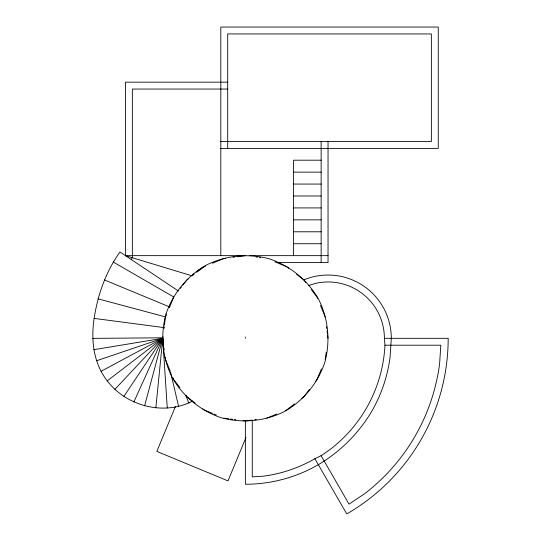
<?xml version="1.0" encoding="UTF-8"?>
<svg xmlns="http://www.w3.org/2000/svg" width="541" height="541" viewBox="0 0 541 541"><rect width="100%" height="100%" fill="white"/><g stroke="black" fill="none" stroke-linecap="round" stroke-linejoin="round"><path stroke-width="0.81" d="M192.576 401.111C164.092 415.921 126.438 406.298 107.26 380.857C93.41 363.268 90.841 339.937 94.134 318.406C97.745 294.737 105.935 271.514 119.987 251.984L178.368 290.997M155.855 407.86L162.922 336.671M164.004 328.441L164.221 326.798M164.437 325.148L165.519 316.918L166.472 314.619M325.215 359.711L326.196 352.306M144.616 405.818L162.706 338.314L93.755 349.696M169.333 307.721L173.776 296.982L113.265 262.047M175.44 406.474L156.829 451.41L228.011 480.895L245.966 437.547M321.408 368.915L316.958 379.647L315.444 381.621M133.864 401.97L162.706 338.314L96.528 360.779M131.192 259.477L132.356 257.739L132.356 89.049L227.7 89.049M123.882 396.425L162.706 338.314L163.044 339.782M180.383 288.38L181.384 287.068M182.872 285.127L186.915 279.859L188.234 278.852M309.378 389.527L303.826 396.769L301.844 398.284M114.935 389.324L162.706 338.314L163.68 345.719M192.839 275.315L194.158 274.307M196.755 272.312L204.038 266.727L205.56 266.091M107.26 380.857L162.706 338.314L167.277 408.049M294.602 403.843L286.703 409.902L285.168 410.538M101.072 371.261L162.706 338.314M243.01 420.668L245.371 420.979L252.262 420.073L252.262 476.892L263.514 476.154A139.03 139.03 0 0 0 314.882 458.721L321.685 455.366L330.172 449.402A139.761 139.761 0 0 0 384.955 345.205L384.394 338.314A56.359 56.359 0 0 0 315.241 283.43L308.275 285.668M212.417 263.251L223.974 258.47L225.617 258.253M266.767 418.166L276.735 414.034M233.029 257.273L234.672 257.056M237.141 256.732L245.371 255.65L125.465 255.65L125.465 82.158L227.7 82.158M254.676 419.755L256.285 419.546M92.822 338.368L162.773 337.8M220.809 141.539L431.366 141.539L431.366 33.941L227.7 33.941L227.7 148.43M220.809 148.43L438.257 148.43L438.257 27.05L220.809 27.05L220.809 255.65M321.144 160.197L293.594 160.197L293.594 255.65M293.594 172.126L321.144 172.126M293.594 184.062L321.144 184.062M293.594 195.991L321.144 195.991M293.594 207.92L321.144 207.92M293.594 219.856L321.144 219.856M293.594 231.785L321.144 231.785M293.594 243.72L321.144 243.72M249.529 255.65L328.035 255.65M384.394 338.314L448.178 338.314A202.807 202.807 0 0 1 346.774 513.95L314.882 458.721M384.955 345.205L440.82 345.205L439.596 363.883A195.903 195.903 0 0 1 364.627 493.737L349.06 504.138L321.077 455.664M94.134 318.406L164.112 327.616M223.974 418.166L228.748 418.795M230.338 419.005L232.725 419.316M234.321 419.525L235.91 419.735M98.029 298.835L165.519 316.918M125.465 255.65L192.123 275.869M277.506 262.912L286.703 266.727L288.678 268.241M104.44 279.94L169.651 306.95M212.471 413.398L204.038 409.902L202.76 408.928M214.006 414.034L216.305 414.988M296.576 274.307L303.826 279.859A63.27 63.27 0 0 1 391.305 338.314L390.054 357.364A145.935 145.935 0 0 1 371.755 411.282C358.778 433.253 340.303 451.721 318.338 464.699A145.935 145.935 0 0 1 245.371 484.249L245.371 420.979M195.118 403.065L186.915 396.769L185.928 395.478M303.826 279.859L305.8 282.443M311.339 289.658L316.958 296.982L317.594 298.517M179.91 387.633L173.776 379.647L173.147 378.112M185.698 395.39L188.931 403.045M320.455 305.415L325.215 316.918M170.287 371.214L165.519 359.711L165.194 357.243M170.557 372.005L178.571 406.372M326.521 326.798L326.737 328.441M327.062 330.909L327.386 333.378M327.603 335.021L328.035 338.314M164.004 348.188L164.221 349.838M245.249 337.029L245.371 338.314M328.035 141.539L328.035 262.601L276.742 262.601A81.955 81.955 0 0 0 274.869 261.851M321.144 141.539L321.144 262.601M256.069 257.056A81.955 81.955 0 0 1 257.394 257.245M259.382 257.563A81.955 81.955 0 0 1 260.701 257.807M192.434 274.821A82.665 82.665 0 0 1 193.725 273.766M196.383 271.724A82.665 82.665 0 0 1 204.038 266.727M166.026 313.915C160.197 335.035 162.327 357.513 172.011 377.165C182.824 396.222 200.224 410.612 220.971 417.659C242.091 423.488 264.569 421.358 284.221 411.674C303.278 400.861 317.668 383.461 324.708 362.713C330.544 341.594 328.414 319.116 318.723 299.464C307.917 280.407 290.517 266.016 269.77 258.977C248.65 253.141 226.172 255.271 206.52 264.962C187.463 275.768 173.073 293.168 166.026 313.915"/></g></svg>
